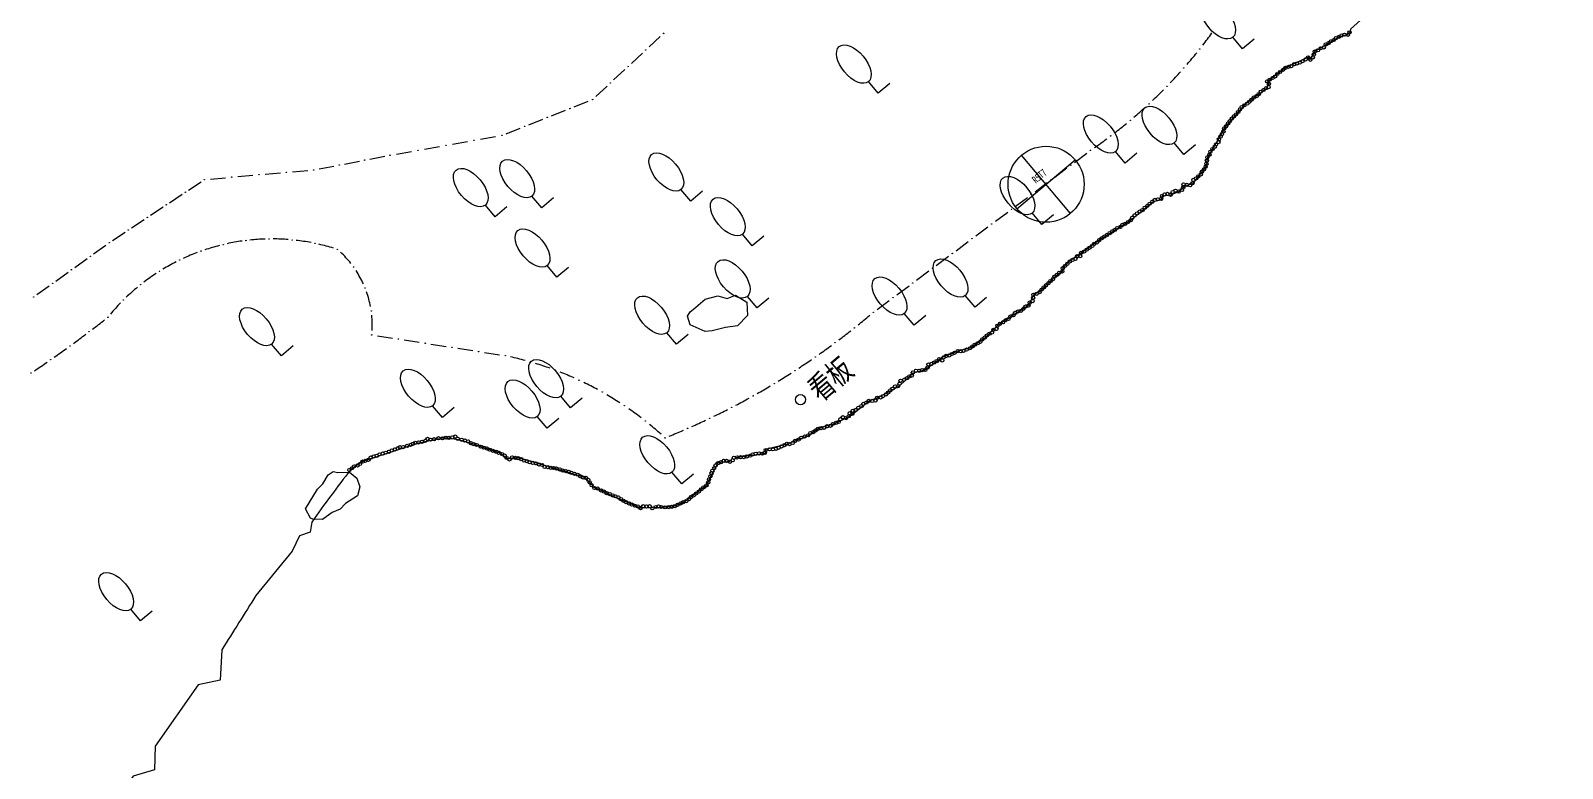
# Model space of a CAD drawing. Header units: metres. Extents: x -10443 to -4073, y -33280 to -26846.
# Drawn here: x -7891.6 to -7841.3, y -29578.6 to -29554.3 of the extents above; entities that cross this region are included whole.
import ezdxf
from ezdxf.enums import TextEntityAlignment as Align

# ---------------------------------------------------------------- set-up
doc = ezdxf.new("R2010")
doc.units = ezdxf.units.M
doc.header["$MEASUREMENT"] = 0
doc.linetypes.add('CONTINUOUS_1', pattern=[0])
doc.linetypes.add('CONTINUOUS_2', pattern=[0])
for name, color, linetype, lineweight in [('園路', 241, 'CONTINUOUS_2', 18), ('基準点', 254, 'CONTINUOUS_2', 18), ('木', 254, 'CONTINUOUS_2', 18), ('木材', 241, 'CONTINUOUS_2', 18), ('構造物', 241, 'CONTINUOUS_2', 18), ('石', 241, 'CONTINUOUS_2', 18), ('護岸', 241, 'CONTINUOUS_2', 18)]:
    doc.layers.add(name, color=color, linetype=linetype, lineweight=lineweight)
doc.styles.add('MS Gothic', font='MS Gothic.ttf')

msp = doc.modelspace()

# ---------------------------------------------------------------- hatches: boundary and pattern name
at = {"layer": '園路', "linetype": 'CONTINUOUS_1', "lineweight": 18}
for points in [[(-7870.781, -29554.41, 1), (-7870.796, -29554.41, 1)], [(-7871.364, -29554.953, 1), (-7871.379, -29554.953, 1)], [(-7853.157, -29554.918, 1), (-7853.172, -29554.918, 1)], [(-7871.948, -29555.495, 1), (-7871.963, -29555.495, 1)], [(-7853.683, -29555.547, 1), (-7853.698, -29555.547, 1)], [(-7872.531, -29556.038, 1), (-7872.546, -29556.038, 1)], [(-7873.114, -29556.581, 1), (-7873.129, -29556.581, 1)], [(-7854.241, -29556.149, 1), (-7854.256, -29556.149, 1)], [(-7873.859, -29556.876, 1), (-7873.874, -29556.876, 1)], [(-7854.828, -29556.722, 1), (-7854.843, -29556.722, 1)], [(-7875.35, -29557.465, 1), (-7875.365, -29557.465, 1)], [(-7874.605, -29557.17, 1), (-7874.62, -29557.17, 1)], [(-7855.443, -29557.265, 1), (-7855.458, -29557.265, 1)], [(-7877.934, -29558.086, 1), (-7877.949, -29558.086, 1)], [(-7877.014, -29557.923, 1), (-7877.029, -29557.923, 1)], [(-7876.095, -29557.76, 1), (-7876.11, -29557.76, 1)], [(-7856.085, -29557.775, 1), (-7856.1, -29557.775, 1)], [(-7880.607, -29558.572, 1), (-7880.622, -29558.572, 1)], [(-7879.772, -29558.411, 1), (-7879.787, -29558.411, 1)], [(-7878.853, -29558.248, 1), (-7878.868, -29558.248, 1)], [(-7856.752, -29558.253, 1), (-7856.767, -29558.253, 1)], [(-7884.074, -29559.053, 1), (-7884.089, -29559.053, 1)], [(-7883.175, -29558.974, 1), (-7883.19, -29558.974, 1)], [(-7882.276, -29558.895, 1), (-7882.291, -29558.895, 1)], [(-7881.441, -29558.734, 1), (-7881.456, -29558.734, 1)], [(-7857.4, -29558.737, 1), (-7857.415, -29558.737, 1)], [(-7885.871, -29559.211, 1), (-7885.886, -29559.211, 1)], [(-7884.973, -29559.132, 1), (-7884.988, -29559.132, 1)], [(-7858.049, -29559.221, 1), (-7858.064, -29559.221, 1)], [(-7887.123, -29560.041, 1), (-7887.138, -29560.041, 1)], [(-7886.497, -29559.626, 1), (-7886.512, -29559.626, 1)], [(-7858.698, -29559.705, 1), (-7858.713, -29559.705, 1)], [(-7887.749, -29560.456, 1), (-7887.764, -29560.456, 1)], [(-7859.347, -29560.189, 1), (-7859.362, -29560.189, 1)], [(-7888.375, -29560.87, 1), (-7888.39, -29560.87, 1)], [(-7859.996, -29560.672, 1), (-7860.011, -29560.672, 1)], [(-7889, -29561.285, 1), (-7889.015, -29561.285, 1)], [(-7885.981, -29561.563, 1), (-7885.996, -29561.563, 1)], [(-7885.252, -29561.348, 1), (-7885.267, -29561.348, 1)], [(-7884.504, -29561.214, 1), (-7884.519, -29561.214, 1)], [(-7883.746, -29561.162, 1), (-7883.761, -29561.162, 1)], [(-7882.987, -29561.194, 1), (-7883.002, -29561.194, 1)], [(-7882.236, -29561.309, 1), (-7882.251, -29561.309, 1)], [(-7881.501, -29561.506, 1), (-7881.516, -29561.506, 1)], [(-7860.644, -29561.156, 1), (-7860.659, -29561.156, 1)], [(-7889.621, -29561.731, 1), (-7889.636, -29561.731, 1)], [(-7886.682, -29561.857, 1), (-7886.697, -29561.857, 1)], [(-7880.97, -29562.084, 1), (-7880.985, -29562.084, 1)], [(-7861.942, -29562.124, 1), (-7861.957, -29562.124, 1)], [(-7861.293, -29561.64, 1), (-7861.308, -29561.64, 1)], [(-7890.861, -29562.623, 1), (-7890.876, -29562.623, 1)], [(-7890.241, -29562.177, 1), (-7890.256, -29562.177, 1)], [(-7887.347, -29562.226, 1), (-7887.362, -29562.226, 1)], [(-7862.591, -29562.608, 1), (-7862.606, -29562.608, 1)], [(-7891.481, -29563.069, 1), (-7891.496, -29563.069, 1)], [(-7887.967, -29562.666, 1), (-7887.982, -29562.666, 1)], [(-7880.591, -29562.772, 1), (-7880.606, -29562.772, 1)], [(-7863.24, -29563.092, 1), (-7863.255, -29563.092, 1)], [(-7888.535, -29563.171, 1), (-7888.55, -29563.171, 1)], [(-7880.387, -29563.53, 1), (-7880.402, -29563.53, 1)], [(-7863.888, -29563.575, 1), (-7863.903, -29563.575, 1)], [(-7889.044, -29563.735, 1), (-7889.059, -29563.735, 1)], [(-7864.508, -29564.085, 1), (-7864.523, -29564.085, 1)], [(-7889.661, -29564.213, 1), (-7889.676, -29564.213, 1)], [(-7880.37, -29564.315, 1), (-7880.385, -29564.315, 1)], [(-7879.493, -29564.452, 1), (-7879.508, -29564.452, 1)], [(-7878.616, -29564.589, 1), (-7878.631, -29564.589, 1)], [(-7865.144, -29564.575, 1), (-7865.159, -29564.575, 1)], [(-7890.923, -29565.131, 1), (-7890.938, -29565.131, 1)], [(-7890.288, -29564.678, 1), (-7890.303, -29564.678, 1)], [(-7877.738, -29564.726, 1), (-7877.753, -29564.726, 1)], [(-7876.861, -29564.863, 1), (-7876.876, -29564.863, 1)], [(-7875.984, -29565, 1), (-7875.999, -29565, 1)], [(-7865.796, -29565.043, 1), (-7865.811, -29565.043, 1)], [(-7891.568, -29565.57, 1), (-7891.583, -29565.57, 1)], [(-7875.155, -29565.206, 1), (-7875.17, -29565.206, 1)], [(-7874.345, -29565.475, 1), (-7874.36, -29565.475, 1)], [(-7866.462, -29565.491, 1), (-7866.477, -29565.491, 1)], [(-7873.558, -29565.805, 1), (-7873.573, -29565.805, 1)], [(-7867.143, -29565.916, 1), (-7867.158, -29565.916, 1)], [(-7872.798, -29566.196, 1), (-7872.813, -29566.196, 1)], [(-7872.072, -29566.644, 1), (-7872.087, -29566.644, 1)], [(-7867.837, -29566.319, 1), (-7867.852, -29566.319, 1)], [(-7871.382, -29567.147, 1), (-7871.397, -29567.147, 1)], [(-7869.262, -29567.057, 1), (-7869.277, -29567.057, 1)], [(-7868.544, -29566.7, 1), (-7868.559, -29566.7, 1)], [(-7869.992, -29567.391, 1), (-7870.007, -29567.391, 1)], [(-7870.732, -29567.701, 1), (-7870.747, -29567.701, 1)]]:
    msp.add_hatch(color=241, dxfattribs=at).paths.add_polyline_path(points, flags=0)

# ---------------------------------------------------------------- linework, layer by layer
at = {"layer": '園路', "color": 1, "linetype": 'CONTINUOUS_1', "lineweight": 18}
for p, q in [((-7871.263, -29554.852), (-7870.897, -29554.511)), ((-7871.846, -29555.394), (-7871.48, -29555.054)), ((-7872.43, -29555.937), (-7872.064, -29555.596)), ((-7873.013, -29556.48), (-7872.647, -29556.139)), ((-7874.472, -29557.115), (-7874.007, -29556.931)), ((-7873.727, -29556.82), (-7873.262, -29556.636)), ((-7875.963, -29557.705), (-7875.498, -29557.521)), ((-7875.217, -29557.41), (-7874.752, -29557.226)), ((-7877.728, -29558.048), (-7877.235, -29557.961)), ((-7876.809, -29557.885), (-7876.316, -29557.798)), ((-7880.442, -29558.539), (-7879.951, -29558.444)), ((-7879.566, -29558.373), (-7879.074, -29558.286)), ((-7878.647, -29558.21), (-7878.155, -29558.123)), ((-7857.284, -29558.645), (-7856.883, -29558.346)), ((-7884.78, -29559.115), (-7884.282, -29559.071)), ((-7883.881, -29559.036), (-7883.383, -29558.992)), ((-7882.982, -29558.956), (-7882.484, -29558.913)), ((-7882.111, -29558.862), (-7881.621, -29558.767)), ((-7881.277, -29558.7), (-7880.786, -29558.605)), ((-7857.933, -29559.128), (-7857.532, -29558.829)), ((-7886.4, -29559.557), (-7885.983, -29559.281)), ((-7885.679, -29559.194), (-7885.18, -29559.15)), ((-7858.581, -29559.612), (-7858.181, -29559.313)), ((-7887.652, -29560.386), (-7887.235, -29560.11)), ((-7887.026, -29559.972), (-7886.609, -29559.695)), ((-7859.23, -29560.096), (-7858.829, -29559.797)), ((-7888.278, -29560.801), (-7887.861, -29560.525)), ((-7859.879, -29560.58), (-7859.478, -29560.281)), ((-7888.903, -29561.216), (-7888.487, -29560.94)), ((-7860.528, -29561.064), (-7860.127, -29560.765)), ((-7889.521, -29561.654), (-7889.115, -29561.362)), ((-7861.177, -29561.548), (-7860.776, -29561.249)), ((-7890.141, -29562.1), (-7889.735, -29561.808)), ((-7861.826, -29562.031), (-7861.425, -29561.733)), ((-7890.761, -29562.546), (-7890.355, -29562.254)), ((-7862.474, -29562.515), (-7862.074, -29562.216)), ((-7891.381, -29562.992), (-7890.975, -29562.7)), ((-7863.123, -29562.999), (-7862.722, -29562.7)), ((-7863.772, -29563.483), (-7863.371, -29563.184)), ((-7880.186, -29564.345), (-7879.692, -29564.422)), ((-7879.309, -29564.482), (-7878.815, -29564.559)), ((-7878.432, -29564.619), (-7877.938, -29564.696)), ((-7877.554, -29564.756), (-7877.06, -29564.833)), ((-7876.677, -29564.893), (-7876.183, -29564.97))]:
    msp.add_line(p, q, dxfattribs=at)
for centre in [(-7870.789, -29554.41), (-7871.372, -29554.953), (-7853.165, -29554.918), (-7871.955, -29555.495), (-7853.691, -29555.547), (-7872.538, -29556.038), (-7873.121, -29556.581), (-7854.248, -29556.149), (-7873.867, -29556.876), (-7854.835, -29556.722), (-7875.357, -29557.465), (-7874.612, -29557.17), (-7855.45, -29557.265), (-7877.941, -29558.086), (-7877.022, -29557.923), (-7876.103, -29557.76), (-7856.092, -29557.775), (-7880.614, -29558.572), (-7879.779, -29558.411), (-7878.86, -29558.248), (-7856.759, -29558.253), (-7884.081, -29559.053), (-7883.182, -29558.974), (-7882.283, -29558.895), (-7881.449, -29558.734), (-7857.408, -29558.737), (-7885.879, -29559.211), (-7884.98, -29559.132), (-7858.057, -29559.221), (-7887.131, -29560.041), (-7886.505, -29559.626), (-7858.705, -29559.705), (-7887.756, -29560.456), (-7859.354, -29560.189), (-7888.382, -29560.87), (-7860.003, -29560.672), (-7889.008, -29561.285), (-7885.989, -29561.563), (-7885.26, -29561.348), (-7884.512, -29561.214), (-7883.754, -29561.162), (-7882.994, -29561.194), (-7882.243, -29561.309), (-7881.509, -29561.506), (-7860.652, -29561.156), (-7889.628, -29561.731), (-7886.69, -29561.857), (-7880.977, -29562.084), (-7861.95, -29562.124), (-7861.301, -29561.64), (-7890.868, -29562.623), (-7890.248, -29562.177), (-7887.354, -29562.226), (-7862.598, -29562.608), (-7891.488, -29563.069), (-7887.974, -29562.666), (-7880.598, -29562.772), (-7863.247, -29563.092), (-7888.542, -29563.171), (-7880.395, -29563.53), (-7863.896, -29563.575), (-7889.051, -29563.735), (-7864.516, -29564.085), (-7889.669, -29564.213), (-7880.378, -29564.315), (-7879.501, -29564.452), (-7878.623, -29564.589), (-7865.152, -29564.575), (-7890.931, -29565.131), (-7890.295, -29564.678), (-7877.746, -29564.726), (-7876.869, -29564.863), (-7875.991, -29565), (-7865.804, -29565.043), (-7891.576, -29565.57), (-7875.163, -29565.206), (-7874.352, -29565.475), (-7866.47, -29565.491), (-7873.565, -29565.805), (-7867.15, -29565.916), (-7872.806, -29566.196), (-7872.079, -29566.644), (-7867.844, -29566.319), (-7871.389, -29567.147), (-7869.27, -29567.057), (-7868.551, -29566.7), (-7870, -29567.391), (-7870.74, -29567.701)]:
    msp.add_circle(centre, 0.0075, dxfattribs=at)
for centre, radius, start, end in [((-7865.877, -29544.821), 16.234, 322.1079, 323.8725), ((-7865.877, -29544.821), 16.234, 319.2126, 320.9773), ((-7865.877, -29544.821), 16.234, 316.3174, 318.082), ((-7865.877, -29544.821), 16.234, 313.4221, 315.1868), ((-7865.877, -29544.821), 16.234, 310.5269, 312.2915), ((-7865.877, -29544.821), 16.234, 307.6316, 309.3963), ((-7865.877, -29544.821), 16.234, 304.7364, 306.501), ((-7883.665, -29568.086), 6.924, 110.6863, 114.8236), ((-7883.665, -29568.086), 6.924, 104.3942, 108.5316), ((-7883.665, -29568.086), 6.924, 98.1021, 102.2395), ((-7883.665, -29568.086), 6.924, 91.8101, 95.9474), ((-7883.665, -29568.086), 6.924, 85.518, 89.6553), ((-7883.665, -29568.086), 6.924, 79.2259, 83.3633), ((-7883.665, -29568.086), 6.924, 72.9339, 77.0712), ((-7883.63, -29563.992), 3.268, 38.2477, 47.0134), ((-7883.665, -29568.086), 6.924, 116.9784, 121.1157), ((-7883.665, -29568.086), 6.924, 123.2704, 127.4078), ((-7883.63, -29563.992), 3.268, 24.4484, 33.214), ((-7883.665, -29568.086), 6.924, 129.5625, 133.6998), ((-7883.63, -29563.992), 3.268, 10.6491, 19.4147), ((-7883.665, -29568.086), 6.924, 135.8546, 139.9919), ((-7913.107, -29533.303), 38.792, 307.3799, 308.1184), ((-7883.63, -29563.992), 3.268, 356.8497, 5.6154), ((-7879.943, -29544.695), 24.778, 308.8568, 310.013), ((-7913.107, -29533.303), 38.792, 306.2272, 306.9657), ((-7879.943, -29544.695), 24.778, 307.0009, 308.1571), ((-7913.107, -29533.303), 38.792, 305.0745, 305.813), ((-7878.234, -29575.817), 11.047, 74.7735, 77.3668), ((-7879.943, -29544.695), 24.778, 303.289, 304.4452), ((-7879.943, -29544.695), 24.778, 305.1449, 306.3011), ((-7913.107, -29533.303), 38.792, 303.9219, 304.6604), ((-7878.234, -29575.817), 11.047, 70.3443, 72.9375), ((-7878.234, -29575.817), 11.047, 65.915, 68.5083), ((-7879.943, -29544.695), 24.778, 301.4331, 302.5892), ((-7878.234, -29575.817), 11.047, 61.4858, 64.079), ((-7879.943, -29544.695), 24.778, 299.5771, 300.7333), ((-7878.234, -29575.817), 11.047, 57.0565, 59.6498), ((-7879.943, -29544.695), 24.778, 297.7212, 298.8774), ((-7878.234, -29575.817), 11.047, 52.6273, 55.2205), ((-7879.943, -29544.695), 24.778, 294.0093, 295.1655), ((-7879.943, -29544.695), 24.778, 295.8653, 297.0214), ((-7878.234, -29575.817), 11.047, 48.198, 50.7913), ((-7879.943, -29544.695), 24.778, 292.1534, 293.3095)]:
    msp.add_arc(centre, radius, start, end, dxfattribs=at)
at = {"layer": '基準点', "color": 1, "linetype": 'CONTINUOUS_2', "lineweight": 18}
for p, q in [((-7859.175, -29560.169), (-7857.259, -29558.563)), ((-7857.414, -29560.324), (-7859.02, -29558.408))]:
    msp.add_line(p, q, dxfattribs=at)
msp.add_circle((-7858.217, -29559.366), 1.25, dxfattribs=at)
at = {"layer": '木', "color": 1, "linetype": 'CONTINUOUS_1', "lineweight": 18}
for p, q in [((-7851.76, -29554.919), (-7852.082, -29554.536)), ((-7851.377, -29554.597), (-7851.76, -29554.919)), ((-7863.733, -29556.374), (-7864.054, -29555.991)), ((-7863.35, -29556.053), (-7863.733, -29556.374)), ((-7853.687, -29558.391), (-7854.009, -29558.008)), ((-7853.304, -29558.07), (-7853.687, -29558.391)), ((-7855.616, -29558.67), (-7855.937, -29558.286)), ((-7855.233, -29558.348), (-7855.616, -29558.67)), ((-7869.894, -29559.918), (-7870.216, -29559.535)), ((-7869.511, -29559.597), (-7869.894, -29559.918)), ((-7876.322, -29560.431), (-7876.644, -29560.048)), ((-7875.939, -29560.109), (-7876.322, -29560.431)), ((-7874.794, -29560.137), (-7875.115, -29559.754)), ((-7874.411, -29559.815), (-7874.794, -29560.137)), ((-7858.353, -29560.692), (-7858.674, -29560.309)), ((-7857.97, -29560.371), (-7858.353, -29560.692)), ((-7867.873, -29561.389), (-7868.195, -29561.006)), ((-7867.49, -29561.068), (-7867.873, -29561.389)), ((-7874.292, -29562.418), (-7874.613, -29562.035)), ((-7873.909, -29562.097), (-7874.292, -29562.418)), ((-7867.712, -29563.432), (-7868.033, -29563.049)), ((-7867.329, -29563.111), (-7867.712, -29563.432)), ((-7860.553, -29563.406), (-7860.875, -29563.023)), ((-7860.17, -29563.085), (-7860.553, -29563.406)), ((-7862.557, -29563.999), (-7862.879, -29563.616)), ((-7862.174, -29563.677), (-7862.557, -29563.999)), ((-7883.347, -29565.002), (-7883.668, -29564.619)), ((-7870.361, -29564.626), (-7870.682, -29564.243)), ((-7869.978, -29564.305), (-7870.361, -29564.626)), ((-7882.964, -29564.68), (-7883.347, -29565.002)), ((-7878.058, -29567.028), (-7878.38, -29566.645)), ((-7873.845, -29566.713), (-7874.166, -29566.33)), ((-7873.462, -29566.391), (-7873.845, -29566.713)), ((-7877.675, -29566.706), (-7878.058, -29567.028)), ((-7874.616, -29567.38), (-7874.938, -29566.997)), ((-7874.233, -29567.059), (-7874.616, -29567.38)), ((-7870.192, -29569.215), (-7870.514, -29568.832)), ((-7869.809, -29568.893), (-7870.192, -29569.215)), ((-7887.976, -29573.713), (-7888.297, -29573.33)), ((-7887.593, -29573.392), (-7887.976, -29573.713))]:
    msp.add_line(p, q, dxfattribs=at)
for centre in [(-7852.564, -29553.961), (-7864.536, -29555.417), (-7856.42, -29557.712), (-7854.491, -29557.434), (-7875.598, -29559.179), (-7870.698, -29558.961), (-7877.126, -29559.473), (-7859.156, -29559.735), (-7868.677, -29560.432), (-7875.095, -29561.461), (-7868.516, -29562.475), (-7861.357, -29562.449), (-7863.361, -29563.041), (-7871.165, -29563.669), (-7884.151, -29564.044), (-7874.648, -29565.755), (-7878.862, -29566.07), (-7875.42, -29566.422), (-7870.996, -29568.257), (-7888.779, -29572.755)]:
    msp.add_ellipse(centre, major_axis=(-0.482, 0.575), ratio=0.533333, dxfattribs=at)
at = {"layer": '木材', "color": 4, "linetype": 'CONTINUOUS_2', "lineweight": 18}
for centre in [(-7848.764, -29554.624), (-7848.694, -29554.56), (-7848.596, -29554.52), (-7848.503, -29554.473), (-7848.406, -29554.449), (-7848.297, -29554.454), (-7848.244, -29554.371), (-7849.419, -29555.103), (-7849.388, -29555.003), (-7849.284, -29554.963), (-7849.194, -29554.897), (-7849.089, -29554.867), (-7849.026, -29554.77), (-7848.934, -29554.727), (-7848.858, -29554.668), (-7850.432, -29555.605), (-7850.352, -29555.541), (-7850.25, -29555.506), (-7850.158, -29555.483), (-7850.067, -29555.421), (-7849.967, -29555.393), (-7849.878, -29555.366), (-7849.785, -29555.32), (-7849.69, -29555.263), (-7849.607, -29555.194), (-7849.533, -29555.273), (-7849.451, -29555.198), (-7850.949, -29555.983), (-7850.895, -29556.065), (-7850.869, -29555.928), (-7850.771, -29555.874), (-7850.691, -29555.821), (-7850.618, -29555.741), (-7850.524, -29555.675), (-7851.47, -29556.588), (-7851.392, -29556.517), (-7851.301, -29556.467), (-7851.227, -29556.401), (-7851.16, -29556.321), (-7851.067, -29556.267), (-7850.991, -29556.21), (-7850.903, -29556.172), (-7852.044, -29557.136), (-7851.974, -29557.066), (-7851.901, -29556.99), (-7851.845, -29556.905), (-7851.785, -29556.831), (-7851.702, -29556.771), (-7851.607, -29556.712), (-7851.54, -29556.656), (-7852.388, -29557.628), (-7852.364, -29557.532), (-7852.301, -29557.457), (-7852.235, -29557.367), (-7852.18, -29557.292), (-7852.113, -29557.206), (-7852.672, -29558.134), (-7852.633, -29558.052), (-7852.553, -29557.982), (-7852.538, -29557.887), (-7852.484, -29557.8), (-7852.44, -29557.715), (-7852.932, -29558.588), (-7852.919, -29558.483), (-7852.85, -29558.397), (-7852.819, -29558.297), (-7852.75, -29558.211), (-7853.219, -29559.109), (-7853.134, -29559.041), (-7853.096, -29558.956), (-7853.032, -29558.879), (-7852.973, -29558.789), (-7852.949, -29558.689), (-7854.056, -29559.622), (-7853.96, -29559.575), (-7853.86, -29559.606), (-7853.76, -29559.555), (-7853.708, -29559.474), (-7853.7, -29559.368), (-7853.59, -29559.384), (-7853.484, -29559.399), (-7853.405, -29559.332), (-7853.378, -29559.222), (-7853.289, -29559.174), (-7854.976, -29560.138), (-7854.89, -29560.074), (-7854.809, -29560.002), (-7854.726, -29559.942), (-7854.643, -29559.879), (-7854.544, -29559.862), (-7854.438, -29559.848), (-7854.408, -29559.752), (-7854.323, -29559.7), (-7854.231, -29559.684), (-7854.126, -29559.712), (-7855.613, -29560.664), (-7855.525, -29560.607), (-7855.436, -29560.548), (-7855.385, -29560.468), (-7855.31, -29560.388), (-7855.228, -29560.324), (-7855.141, -29560.262), (-7855.051, -29560.213), (-7856.385, -29561.138), (-7856.299, -29561.084), (-7856.215, -29561.029), (-7856.125, -29560.972), (-7856.042, -29560.915), (-7855.955, -29560.864), (-7855.878, -29560.804), (-7855.777, -29560.768), (-7855.707, -29560.703), (-7857.065, -29561.619), (-7856.962, -29561.575), (-7856.878, -29561.513), (-7856.793, -29561.454), (-7856.702, -29561.394), (-7856.637, -29561.327), (-7856.543, -29561.276), (-7856.47, -29561.201), (-7857.67, -29562.127), (-7857.597, -29562.053), (-7857.518, -29561.979), (-7857.44, -29561.902), (-7857.345, -29561.852), (-7857.254, -29561.82), (-7857.197, -29561.73), (-7857.093, -29561.729), (-7858.144, -29562.618), (-7858.075, -29562.547), (-7857.99, -29562.484), (-7857.937, -29562.4), (-7857.857, -29562.341), (-7857.784, -29562.274), (-7857.682, -29562.23), (-7858.644, -29563.095), (-7858.633, -29562.994), (-7858.526, -29562.963), (-7858.431, -29562.91), (-7858.366, -29562.83), (-7858.292, -29562.757), (-7858.22, -29562.685), (-7859.29, -29563.672), (-7859.23, -29563.592), (-7859.142, -29563.547), (-7859.043, -29563.525), (-7858.965, -29563.46), (-7858.89, -29563.387), (-7858.796, -29563.351), (-7858.755, -29563.254), (-7858.657, -29563.207), (-7859.946, -29564.15), (-7859.851, -29564.12), (-7859.82, -29564.017), (-7859.733, -29563.95), (-7859.633, -29563.899), (-7859.545, -29563.832), (-7859.454, -29563.793), (-7859.391, -29563.712), (-7860.639, -29564.696), (-7860.563, -29564.638), (-7860.46, -29564.591), (-7860.377, -29564.542), (-7860.315, -29564.464), (-7860.232, -29564.404), (-7860.161, -29564.336), (-7860.079, -29564.276), (-7859.995, -29564.24), (-7861.81, -29565.178), (-7861.729, -29565.11), (-7861.631, -29565.156), (-7861.584, -29565.057), (-7861.502, -29565.008), (-7861.398, -29564.992), (-7861.319, -29564.945), (-7861.223, -29564.902), (-7861.123, -29564.847), (-7861.024, -29564.855), (-7860.93, -29564.84), (-7860.83, -29564.8), (-7860.722, -29564.758), (-7862.709, -29565.682), (-7862.633, -29565.652), (-7862.594, -29565.549), (-7862.493, -29565.496), (-7862.384, -29565.494), (-7862.286, -29565.473), (-7862.189, -29565.466), (-7862.112, -29565.389), (-7862.084, -29565.289), (-7861.984, -29565.27), (-7861.895, -29565.225), (-7863.337, -29566.14), (-7863.261, -29566.083), (-7863.179, -29566.01), (-7863.084, -29566.007), (-7863.032, -29565.92), (-7862.998, -29565.824), (-7862.887, -29565.793), (-7862.791, -29565.741), (-7864.383, -29566.707), (-7864.285, -29566.658), (-7864.224, -29566.586), (-7864.129, -29566.544), (-7864.043, -29566.487), (-7863.929, -29566.484), (-7863.824, -29566.473), (-7863.77, -29566.381), (-7863.656, -29566.372), (-7863.576, -29566.326), (-7863.484, -29566.272), (-7863.41, -29566.209), (-7865.125, -29567.21), (-7865.035, -29567.179), (-7864.975, -29567.089), (-7864.893, -29567.024), (-7864.797, -29567.052), (-7864.711, -29566.994), (-7864.671, -29566.89), (-7864.585, -29566.917), (-7864.569, -29566.812), (-7864.47, -29566.78), (-7878.181, -29567.713), (-7878.057, -29567.715), (-7877.948, -29567.694), (-7877.847, -29567.702), (-7877.732, -29567.685), (-7877.636, -29567.659), (-7866.264, -29567.694), (-7866.152, -29567.658), (-7866.04, -29567.617), (-7865.965, -29567.545), (-7865.868, -29567.512), (-7865.794, -29567.457), (-7865.71, -29567.401), (-7865.612, -29567.38), (-7865.514, -29567.368), (-7865.413, -29567.318), (-7865.305, -29567.302), (-7865.225, -29567.246), (-7880.019, -29568.218), (-7879.917, -29568.186), (-7879.812, -29568.157), (-7879.72, -29568.112), (-7879.617, -29568.081), (-7879.528, -29568.048), (-7879.453, -29568.006), (-7879.349, -29568.003), (-7879.22, -29567.963), (-7879.104, -29567.93), (-7879.021, -29567.895), (-7878.951, -29567.865), (-7878.839, -29567.851), (-7878.725, -29567.828), (-7878.619, -29567.798), (-7878.546, -29567.733), (-7878.449, -29567.759), (-7878.331, -29567.745), (-7877.552, -29567.73), (-7877.423, -29567.761), (-7877.319, -29567.788), (-7877.215, -29567.816), (-7877.124, -29567.873), (-7877.028, -29567.909), (-7876.923, -29567.934), (-7876.793, -29567.99), (-7876.694, -29568.023), (-7876.59, -29568.051), (-7876.497, -29568.089), (-7876.399, -29568.124), (-7876.289, -29568.157), (-7876.199, -29568.194), (-7867.648, -29568.211), (-7867.553, -29568.22), (-7867.461, -29568.193), (-7867.428, -29568.099), (-7867.302, -29568.078), (-7867.192, -29568.077), (-7867.091, -29568.059), (-7867.006, -29568.024), (-7866.909, -29567.981), (-7866.817, -29567.939), (-7866.737, -29567.892), (-7866.646, -29567.908), (-7866.543, -29567.867), (-7866.464, -29567.801), (-7866.352, -29567.757), (-7881.03, -29568.703), (-7880.96, -29568.636), (-7880.842, -29568.606), (-7880.766, -29568.559), (-7880.682, -29568.481), (-7880.59, -29568.455), (-7880.489, -29568.42), (-7880.413, -29568.35), (-7880.312, -29568.31), (-7880.214, -29568.289), (-7880.124, -29568.242), (-7876.099, -29568.232), (-7876.011, -29568.281), (-7875.944, -29568.363), (-7875.855, -29568.408), (-7875.765, -29568.342), (-7875.657, -29568.36), (-7875.562, -29568.37), (-7875.466, -29568.4), (-7875.37, -29568.449), (-7875.284, -29568.466), (-7875.187, -29568.502), (-7875.083, -29568.522), (-7874.982, -29568.537), (-7874.884, -29568.572), (-7874.779, -29568.593), (-7874.695, -29568.656), (-7874.594, -29568.664), (-7874.494, -29568.685), (-7874.391, -29568.692), (-7874.306, -29568.71), (-7869.125, -29568.696), (-7869.081, -29568.608), (-7869.003, -29568.536), (-7868.903, -29568.502), (-7868.807, -29568.452), (-7868.716, -29568.457), (-7868.608, -29568.486), (-7868.517, -29568.434), (-7868.477, -29568.356), (-7868.375, -29568.342), (-7868.258, -29568.337), (-7868.153, -29568.333), (-7868.05, -29568.309), (-7867.941, -29568.286), (-7867.858, -29568.243), (-7867.757, -29568.224), (-7881.116, -29568.761), (-7874.199, -29568.738), (-7874.102, -29568.774), (-7873.999, -29568.795), (-7873.91, -29568.814), (-7873.821, -29568.847), (-7873.719, -29568.881), (-7873.617, -29568.91), (-7873.529, -29568.96), (-7873.438, -29569), (-7873.338, -29569.016), (-7873.263, -29569.081), (-7873.217, -29569.165), (-7869.322, -29569.165), (-7869.296, -29569.065), (-7869.249, -29568.96), (-7869.209, -29568.864), (-7869.182, -29568.779), (-7873.151, -29569.259), (-7873.063, -29569.347), (-7872.953, -29569.367), (-7872.842, -29569.427), (-7872.751, -29569.465), (-7872.655, -29569.522), (-7872.557, -29569.549), (-7872.461, -29569.592), (-7872.366, -29569.621), (-7872.274, -29569.658), (-7872.19, -29569.714), (-7869.957, -29569.715), (-7869.889, -29569.647), (-7869.802, -29569.595), (-7869.719, -29569.529), (-7869.627, -29569.463), (-7869.551, -29569.392), (-7869.477, -29569.33), (-7869.381, -29569.265), (-7872.105, -29569.766), (-7872.015, -29569.815), (-7871.921, -29569.854), (-7871.83, -29569.894), (-7871.73, -29569.928), (-7871.634, -29569.954), (-7871.544, -29570.009), (-7871.456, -29569.946), (-7871.347, -29569.955), (-7871.247, -29569.947), (-7871.158, -29570.016), (-7871.048, -29569.972), (-7870.954, -29569.954), (-7870.863, -29569.973), (-7870.736, -29569.984), (-7870.617, -29569.974), (-7870.513, -29569.964), (-7870.419, -29569.942), (-7870.326, -29569.899), (-7870.231, -29569.854), (-7870.144, -29569.816), (-7870.042, -29569.78)]:
    msp.add_circle(centre, 0.0535, dxfattribs=at)
at = {"layer": '構造物', "color": 1, "linetype": 'CONTINUOUS_2', "lineweight": 18}
msp.add_circle((-7866.289, -29566.445), 0.167, dxfattribs=at)
at = {"layer": '石', "color": 4, "linetype": 'CONTINUOUS_2', "lineweight": 18, "flags": 128}
msp.add_lwpolyline([(-7869.804, -29563.472), (-7869.417, -29563.137), (-7869.005, -29563.034), (-7868.701, -29563.124), (-7868.426, -29563.01), (-7868.051, -29563.236), (-7868.026, -29563.682), (-7868.361, -29564.016), (-7868.75, -29564.071), (-7869.186, -29564.183), (-7869.425, -29564.208), (-7869.912, -29563.981), (-7870.003, -29563.702), (-7869.912, -29563.557), (-7869.804, -29563.472)], dxfattribs=at)
msp.add_lwpolyline([(-7881.496, -29568.836), (-7881.109, -29568.824), (-7880.873, -29569.029), (-7880.765, -29569.315), (-7880.849, -29569.607), (-7881.24, -29569.862), (-7881.418, -29570.048), (-7881.683, -29570.149), (-7881.998, -29570.386), (-7882.31, -29570.368), (-7882.389, -29570.338), (-7882.558, -29570.035), (-7882.164, -29569.386), (-7881.99, -29569.214), (-7881.815, -29568.918), (-7881.643, -29568.806)], close=True, dxfattribs=at)
at = {"layer": '護岸', "color": 1, "lineweight": 18, "flags": 128}
msp.add_lwpolyline([(-7868.595, -29568.482, 0.029871), (-7869, -29568.531), (-7869.249, -29568.965, -0.04263), (-7869.389, -29569.279), (-7870.132, -29569.822), (-7870.505, -29569.965), (-7871.156, -29570.005), (-7871.545, -29570.011), (-7872.673, -29569.516, 0.064147), (-7873.074, -29569.335), (-7873.355, -29569.013), (-7873.96, -29568.832), (-7875.508, -29568.368), (-7875.775, -29568.37), (-7875.905, -29568.4), (-7876.185, -29568.196), (-7876.919, -29567.952, 0.030306), (-7877.59, -29567.752), (-7877.98, -29567.699), (-7878.845, -29567.87), (-7880.679, -29568.479), (-7881.065, -29568.744, 0.013808), (-7882.353, -29570.475), (-7882.401, -29570.802), (-7882.751, -29570.921), (-7882.99, -29571.424), (-7884.185, -29572.877, -0.002837), (-7885.309, -29574.665), (-7885.362, -29575.66), (-7886.078, -29575.821), (-7887.497, -29577.832), (-7887.514, -29578.613), (-7888.219, -29578.815), (-7888.535, -29579.252), (-7891.771, -29583.877), (-7893.482, -29586.409), (-7893.717, -29586.803), (-7894.095, -29587.453, 0.206193), (-7894.605, -29589.277), (-7895.828, -29589.915), (-7897.406, -29591.306), (-7897.614, -29591.795), (-7898.13, -29591.726), (-7898.9, -29592.336), (-7899.604, -29593.04), (-7900.335, -29593.024), (-7900.62, -29592.641), (-7902.301, -29592.418), (-7904.072, -29592.463), (-7904.936, -29592.375), (-7906.598, -29591.238), (-7908.054, -29589.857), (-7909.406, -29587.434), (-7910.178, -29586.632), (-7910.6, -29585.943), (-7911.814, -29584.8), (-7916.79, -29587.316), (-7916.016, -29588.494), (-7915.934, -29590.292), (-7914.872, -29592.029), (-7913.061, -29593.219), (-7913.442, -29594.019), (-7913.509, -29594.078), (-7913.613, -29594.394), (-7913.565, -29595.065), (-7913.482, -29595.601), (-7913.547, -29595.7), (-7913.533, -29595.937), (-7913.317, -29596.478), (-7913.19, -29596.987), (-7913.061, -29597.154), (-7912.949, -29597.287), (-7912.882, -29597.338), (-7912.825, -29597.345), (-7912.698, -29597.361), (-7912.758, -29597.771), (-7912.423, -29597.828), (-7912.333, -29598.266), (-7912, -29598.823), (-7911.677, -29599.318), (-7911.311, -29599.643), (-7910.991, -29599.677), (-7910.774, -29599.904), (-7910.044, -29601.105), (-7909.642, -29601.555), (-7909.178, -29602.507), (-7908.906, -29603.458), (-7908.611, -29605.234), (-7908.705, -29606.122, -0.05449), (-7908.828, -29606.758), (-7908.629, -29607.301), (-7908.253, -29607.77), (-7907.925, -29608.423), (-7907.795, -29608.769), (-7907.855, -29609.17), (-7908.086, -29610.002), (-7908.431, -29611.685), (-7908.655, -29612.797), (-7909.604, -29614.611), (-7910.291, -29615.384), (-7911.898, -29616.456), (-7912.989, -29616.978), (-7913.477, -29617.263), (-7914.09, -29617.692), (-7915.816, -29618.29), (-7915.771, -29618.435), (-7916.471, -29618.72), (-7917.178, -29618.875), (-7917.797, -29619.414), (-7919.295, -29620.042), (-7920.532, -29620.694), (-7920.927, -29620.718), (-7921.882, -29621.144), (-7923.4, -29621.284), (-7923.971, -29621.249), (-7924.141, -29621.351), (-7924.832, -29621.747), (-7925.115, -29622.009), (-7925.848, -29622.592), (-7926.118, -29622.655), (-7926.754, -29623.193), (-7927.5, -29623.724), (-7928.092, -29623.973), (-7928.606, -29624.026), (-7929.321, -29624.217, 0.053336), (-7931.424, -29624.537), (-7933.012, -29624.865), (-7933.285, -29625.015), (-7934.365, -29625.551), (-7935.398, -29626.309), (-7935.65, -29626.451, 0.163573), (-7938.102, -29627.144), (-7938.829, -29628.02), (-7939.263, -29628.198), (-7939.862, -29628.126), (-7940.125, -29628.256), (-7941.298, -29629.283), (-7942.749, -29630.051), (-7943.527, -29630.868), (-7944.692, -29632), (-7945.383, -29632.603), (-7945.793, -29633.115), (-7946.393, -29633.457), (-7946.97, -29633.638, -0.199454), (-7947.741, -29634.206), (-7948.46, -29635.048), (-7948.602, -29635.406), (-7948.893, -29635.706), (-7949.142, -29635.949), (-7949.885, -29636.555, 0.147138), (-7950.689, -29638.074), (-7950.691, -29638.689), (-7950.564, -29639.352), (-7950.267, -29640.52, 0.108193), (-7949.829, -29641.537), (-7949.193, -29642.096), (-7948.405, -29642.587), (-7947.553, -29642.982), (-7946.674, -29643.31), (-7944.194, -29644.268), (-7943.745, -29644.369), (-7940.903, -29645.181), (-7939.992, -29645.245), (-7937.726, -29645.657, -0.124988), (-7935.685, -29646.613), (-7934.915, -29647.398, 0.084508), (-7933.94, -29647.892), (-7933.328, -29648.101), (-7932.524, -29648.139, -0.048677), (-7931.991, -29648.065), (-7931.451, -29648.326), (-7930.916, -29648.63), (-7930.522, -29648.843), (-7928.945, -29649.268), (-7927.522, -29649.836, -0.110064), (-7926.338, -29650.654), (-7925.989, -29651.305), (-7925.701, -29651.686), (-7925.511, -29652.01), (-7925.158, -29652.304), (-7924.193, -29652.894), (-7924.219, -29653.507), (-7924.062, -29654.081, -0.097033), (-7922.892, -29655.401), (-7922.527, -29655.905), (-7922.135, -29657.185), (-7922.006, -29657.69), (-7921.808, -29657.834), (-7921.437, -29658.518), (-7921.443, -29659.922), (-7921.759, -29660.076), (-7922.195, -29660.563), (-7922.384, -29661.084, 0.533567), (-7923.201, -29662.506), (-7923.376, -29663.201, 0.085308), (-7922.439, -29665.71), (-7921.618, -29667.041), (-7921.489, -29667.614), (-7921.469, -29668.344, 0.243514), (-7920.76, -29670.341), (-7920.185, -29670.913), (-7919.95, -29671.439), (-7920.021, -29671.625), (-7920.105, -29671.852), (-7920.023, -29672.135), (-7919.806, -29672.437), (-7919.311, -29672.994), (-7919.182, -29673.604), (-7919.411, -29673.791), (-7919.434, -29674.397), (-7919.204, -29674.893), (-7919.03, -29675.386), (-7918.942, -29675.742), (-7918.933, -29676.08), (-7919.068, -29676.251), (-7919.33, -29676.53), (-7919.912, -29676.68), (-7920.392, -29676.963), (-7920.372, -29677.429), (-7919.855, -29678.597), (-7920.012, -29679.811), (-7920.531, -29680.277), (-7920.917, -29680.297), (-7921.286, -29680.552), (-7921.108, -29681.074), (-7922.042, -29681.277), (-7922.355, -29681.36), (-7922.563, -29681.782), (-7922.751, -29681.932), (-7922.86, -29682.066), (-7922.973, -29682.23), (-7923.031, -29682.344), (-7923.185, -29682.626), (-7923.395, -29683.469), (-7923.095, -29685.49), (-7916.539, -29687.802), (-7913.516, -29687.753), (-7911.157, -29686.371), (-7911.279, -29685.962), (-7910.545, -29685.223), (-7908.812, -29684.26), (-7907.921, -29683.844), (-7907.087, -29682.99), (-7905.832, -29682.29), (-7904.774, -29681.922), (-7904.395, -29682.167), (-7903.299, -29681.457), (-7903.231, -29680.751), (-7901.99, -29679.867), (-7901.136, -29680.022), (-7900.382, -29679.73), (-7899.461, -29679.076), (-7899.379, -29678.921), (-7898.782, -29677.995), (-7897.185, -29676.938), (-7895.135, -29675.353), (-7894.717, -29675.28), (-7894.011, -29675.512), (-7893.347, -29675.093), (-7892.837, -29674.539), (-7892.975, -29673.592), (-7892.134, -29672.842), (-7891.448, -29672.559), (-7890.771, -29672.914), (-7889.835, -29672.214), (-7889.475, -29671.951), (-7889.218, -29672.022), (-7888.378, -29671.306), (-7888.28, -29670.967), (-7887.467, -29670.227), (-7887.01, -29670.025), (-7886.139, -29669.179), (-7885.765, -29669.055), (-7885.035, -29669.415), (-7884.652, -29670.002), (-7884.636, -29670.316), (-7884.078, -29670.497), (-7883.837, -29669.538), (-7882.829, -29669.712), (-7882.545, -29670.615), (-7882.24, -29671.171), (-7881.469, -29671.242), (-7881.084, -29670.563), (-7878.781, -29672.073), (-7878.558, -29672.422), (-7878.053, -29672.591), (-7877.551, -29672.509), (-7876.56, -29672.632), (-7875.947, -29672.898), (-7875.621, -29673.35), (-7875.117, -29674.048), (-7872.773, -29675.256), (-7872.601, -29674.979), (-7871.969, -29675.194), (-7871.617, -29675.47), (-7871.356, -29675.834), (-7871.034, -29676.148), (-7870.958, -29676.236), (-7870.426, -29676.832), (-7870.154, -29677.027), (-7870.019, -29677.04), (-7869.869, -29677.193), (-7869.571, -29677.512), (-7868.191, -29679.01), (-7867.21, -29679.786), (-7867.005, -29679.854), (-7865.934, -29680.409), (-7865.579, -29680.426), (-7864.921, -29680.318), (-7864.518, -29680.075, -0.071739), (-7862.92, -29679.538), (-7862.284, -29680.116), (-7861.189, -29680.086), (-7860.614, -29679.769), (-7860.712, -29679.142), (-7861.785, -29678.561), (-7861.657, -29678.144), (-7861.103, -29677.588, -0.005668), (-7859.653, -29676.139), (-7858.794, -29675.252), (-7858.254, -29675.455), (-7857.938, -29675.311), (-7857.404, -29674.768), (-7857.243, -29674.433), (-7856.678, -29674.228), (-7856.161, -29673.821), (-7855.804, -29673.395, -0.003363), (-7855.766, -29673.156), (-7855.921, -29672.879), (-7854.648, -29671.906), (-7853.483, -29671.023), (-7852.471, -29670.394), (-7851.622, -29670.049, 0.029878), (-7850.291, -29669.661), (-7848.85, -29669.255), (-7846.634, -29668.219), (-7845.954, -29667.845), (-7844.841, -29667.435), (-7844.615, -29667.464), (-7844.38, -29668.058), (-7843.98, -29668.622), (-7843.185, -29668.324), (-7842.136, -29667.493), (-7840.605, -29665.862), (-7838.338, -29662.988), (-7838.406, -29662.436, -0.258163), (-7838.793, -29660.393), (-7838.51, -29659.785), (-7838.069, -29658.974, 0.065209), (-7836.912, -29656.279), (-7836.659, -29655.464), (-7835.98, -29654.094), (-7835.353, -29653.05), (-7834.473, -29652.183), (-7834.874, -29651.647), (-7834.426, -29650.698), (-7834.252, -29650.193), (-7833.957, -29649.645), (-7833.855, -29648.665), (-7833.486, -29647.977), (-7832.559, -29646.625), (-7832.129, -29645.714), (-7831.769, -29645.692), (-7831.368, -29645.248), (-7831.063, -29644.96), (-7831.124, -29644.608), (-7831.31, -29644.602), (-7833.187, -29642.596, -0.287103), (-7833.729, -29640.253), (-7833.476, -29639.432), (-7833.301, -29639.16), (-7832.547, -29638.373), (-7832.437, -29637.964), (-7832.176, -29637.805), (-7832.094, -29637.533), (-7831.953, -29637.387), (-7831.739, -29637.277), (-7830.787, -29636.918), (-7830.673, -29636.982), (-7830.557, -29637.032), (-7830.206, -29636.642), (-7829.576, -29636.514), (-7829.231, -29636.384), (-7828.961, -29636.243), (-7828.462, -29636.267), (-7828.307, -29636.149), (-7827.96, -29635.774), (-7827.44, -29635.529), (-7826.741, -29635.564), (-7826.395, -29635.648), (-7826.211, -29635.418), (-7825.864, -29635.19), (-7825.253, -29635.116), (-7824.874, -29635.049), (-7823.648, -29634.951), (-7823.548, -29634.839), (-7822.813, -29634.621), (-7821.931, -29634.555), (-7821.384, -29634.288), (-7820.718, -29634.283), (-7820.375, -29634.211), (-7819.97, -29634.336), (-7819.839, -29634.11), (-7819.27, -29633.892), (-7818.972, -29633.876), (-7818.255, -29633.721), (-7817.997, -29633.796), (-7817.611, -29633.72), (-7817.252, -29633.347), (-7816.733, -29633.118), (-7816.552, -29633.05), (-7816.355, -29633.076), (-7816.071, -29633.172), (-7815.97, -29633.107), (-7815.86, -29632.792), (-7815.353, -29632.474), (-7815.057, -29632.206), (-7814.479, -29631.935), (-7814.345, -29631.973), (-7814.124, -29631.969), (-7814.023, -29631.908), (-7813.881, -29631.476), (-7813.485, -29631.078), (-7813.322, -29631.018), (-7813.185, -29630.946), (-7813.097, -29630.462), (-7812.882, -29630.11), (-7812.699, -29630.045), (-7812.298, -29629.757), (-7812.082, -29628.983), (-7812.074, -29628.843), (-7811.781, -29628.587), (-7811.398, -29628.502), (-7811.214, -29628.326), (-7811.169, -29628.067), (-7811.128, -29627.771), (-7811.151, -29627.426), (-7810.925, -29627.123), (-7810.793, -29626.98), (-7810.652, -29626.768), (-7810.664, -29626.431), (-7810.518, -29626.303), (-7810.337, -29626.188), (-7810.095, -29626.063), (-7810.141, -29625.828), (-7810.117, -29625.528), (-7809.934, -29625.255), (-7809.838, -29625.066), (-7809.509, -29624.752), (-7809.419, -29624.35), (-7809.214, -29624.297), (-7809.249, -29623.998), (-7808.935, -29623.898), (-7809.025, -29623.714), (-7809.025, -29623.541), (-7808.97, -29623.286), (-7808.527, -29622.836), (-7808.115, -29622.087), (-7808.008, -29621.737), (-7807.977, -29621.489), (-7807.363, -29620.464), (-7807.257, -29620.462), (-7807.221, -29619.945), (-7807.042, -29619.569), (-7806.797, -29619.291), (-7806.787, -29618.942), (-7806.681, -29618.528), (-7806.514, -29618.325), (-7806.335, -29618.214), (-7806.37, -29618.032), (-7806.228, -29617.619), (-7805.358, -29615.303), (-7805.212, -29615.039, 0.001291), (-7805.172, -29614.889), (-7804.674, -29612.675), (-7804.446, -29610.637), (-7804.335, -29609.334), (-7804.542, -29608.53), (-7804.705, -29607.562), (-7805.075, -29606.528), (-7805.239, -29605.633, 0.014745), (-7805.646, -29605.063), (-7805.849, -29604.648), (-7806.516, -29604.103), (-7807.214, -29603.764), (-7808.052, -29603.077), (-7809.09, -29602.212), (-7809.861, -29601.783), (-7810.432, -29601.46), (-7811.848, -29600.828), (-7812.732, -29600.534), (-7813.195, -29600.344), (-7813.398, -29600.366), (-7814.402, -29600.187), (-7815.164, -29599.691), (-7816.959, -29598.273, -0.079496), (-7819.118, -29596.718), (-7820.089, -29595.643), (-7820.335, -29595.206), (-7821.178, -29594.046), (-7821.937, -29592.976), (-7822.487, -29592.112), (-7823.338, -29591.094), (-7823.47, -29590.394), (-7824.817, -29586.479), (-7825.057, -29585.849), (-7825.809, -29585.412), (-7826.196, -29584.79), (-7826.154, -29584.582), (-7826.451, -29583.724), (-7826.46, -29582.762), (-7826.439, -29581.798), (-7826.273, -29580.856), (-7825.836, -29579.98), (-7825.696, -29579.494), (-7825.739, -29578.701), (-7825.89, -29578.162), (-7825.963, -29576.263), (-7825.944, -29575.604), (-7825.708, -29573.369), (-7825.798, -29572.338), (-7825.619, -29571.937), (-7825.558, -29571.608), (-7825.516, -29570.319), (-7825.614, -29569.25), (-7825.579, -29568.705), (-7825.549, -29567.747), (-7825.302, -29567.04), (-7824.938, -29565.765), (-7824.683, -29565.124, -0.012514), (-7824.554, -29564.462), (-7824.521, -29563.198), (-7824.434, -29562.748), (-7824.306, -29562.093, -0.005852), (-7824.223, -29561.598), (-7823.787, -29559.421), (-7823.483, -29558.351), (-7823.021, -29557.423, 0.024904), (-7822.646, -29556.301), (-7822.24, -29554.895), (-7821.885, -29553.37), (-7821.536, -29551.16), (-7821.918, -29549.185), (-7822.689, -29546.011), (-7822.995, -29545.234, -0.085214), (-7824.202, -29542.287), (-7824.289, -29540.805), (-7823.991, -29539.451), (-7824.166, -29538.016), (-7828.361, -29535.995), (-7828.571, -29534.946), (-7830.426, -29534.306), (-7830.977, -29534.736), (-7832.506, -29535.568), (-7832.824, -29536.257), (-7833.098, -29536.649), (-7833.228, -29536.794, 0.017968), (-7833.598, -29537.164), (-7834.172, -29537.984), (-7834.515, -29538.88), (-7835.467, -29540.282), (-7835.85, -29540.703), (-7835.98, -29540.74, 0.022894), (-7836.099, -29540.912), (-7836.798, -29541.332), (-7837.283, -29542.141), (-7837.557, -29542.766), (-7837.722, -29542.972), (-7837.976, -29543.555), (-7838.189, -29543.654), (-7838.405, -29544.093), (-7838.919, -29544.597), (-7839.78, -29545.2), (-7839.969, -29545.435, 0.01984), (-7840.269, -29545.443), (-7840.733, -29545.812), (-7841.087, -29546.201), (-7841.298, -29546.263), (-7841.675, -29546.731), (-7841.637, -29546.815), (-7841.648, -29546.919), (-7841.921, -29547.01), (-7842.247, -29547.64), (-7842.268, -29547.82), (-7842.441, -29548.435), (-7843.271, -29549.781, 0.018812), (-7844.069, -29550.388), (-7844.542, -29550.916), (-7845.146, -29551.749), (-7846.05, -29552.552), (-7846.309, -29552.7), (-7846.513, -29552.922), (-7846.705, -29552.981), (-7847.221, -29553.383), (-7847.27, -29553.523), (-7847.292, -29553.655), (-7847.443, -29553.739), (-7847.542, -29553.668), (-7848.214, -29554.266), (-7848.226, -29554.359), (-7848.282, -29554.435), (-7848.584, -29554.534), (-7849.39, -29555.001), (-7849.533, -29555.275, 0.004378), (-7849.591, -29555.189), (-7850.344, -29555.541), (-7850.945, -29555.992), (-7850.899, -29556.059), (-7850.983, -29556.226), (-7851.688, -29556.743), (-7852.305, -29557.455), (-7852.914, -29558.489), (-7852.965, -29558.787), (-7853.409, -29559.346, 0.004103), (-7853.675, -29559.451), (-7853.846, -29559.598), (-7854.127, -29559.728), (-7854.404, -29559.758), (-7854.435, -29559.864), (-7854.709, -29559.951), (-7855.451, -29560.562), (-7856.458, -29561.198), (-7857.064, -29561.628), (-7857.453, -29561.898), (-7857.667, -29562.115), (-7857.686, -29562.235), (-7857.92, -29562.396), (-7858.432, -29562.903), (-7858.624, -29562.993), (-7858.793, -29563.351), (-7859.81, -29564.005), (-7860.233, -29564.423), (-7860.709, -29564.747), (-7861.111, -29564.853), (-7861.6, -29565.04), (-7862.201, -29565.472), (-7862.597, -29565.574), (-7863.054, -29566.009), (-7863.731, -29566.374), (-7864.033, -29566.496), (-7864.623, -29566.969, -0.003909), (-7864.781, -29567.052), (-7865.202, -29567.249), (-7865.702, -29567.398), (-7866.014, -29567.624), (-7866.723, -29567.905), (-7867.435, -29568.088), (-7867.454, -29568.214), (-7868.424, -29568.362)], format="xyb", dxfattribs=at)

# ---------------------------------------------------------------- texts
at = {"layer": '基準点', "color": 1, "lineweight": 18, "style": 'MS Gothic'}
msp.add_text('R5T7', height=0.25, rotation=40, dxfattribs=at).set_placement((-7858.551, -29559.354), (-7858.168, -29559.032), align=Align.FIT)
at = {"layer": '構造物', "style": 'MS Gothic'}
msp.add_text('看板', height=0.75, rotation=40, dxfattribs=at).set_placement((-7865.64, -29566.537), (-7864.491, -29565.573), align=Align.FIT)

doc.saveas('drawing.dxf')
